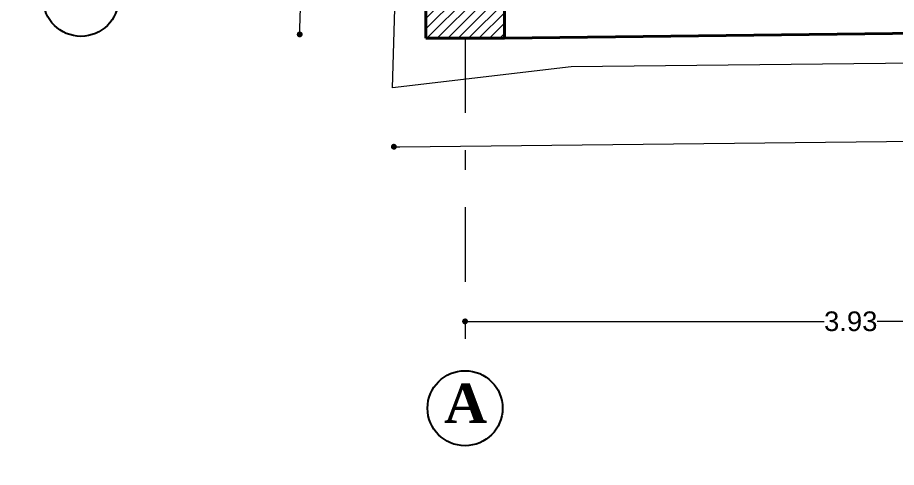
# Model space of a CAD drawing. Header units: inches. Extents: x 2908 to 3459, y -3172 to -55.
# Drawn here: x 3277.314 to 3281.791, y -190.291 to -187.998 of the extents above; entities that cross this region are included whole.
import ezdxf

# ---------------------------------------------------------------- set-up
doc = ezdxf.new("R2010")
doc.units = ezdxf.units.IN
doc.header["$MEASUREMENT"] = 0
doc.linetypes.add('DASHDOT', pattern=[25.4, 12.7, -6.35, 0, -6.35])
for name, color, linetype, lineweight in [('Capa2', 1, 'Continuous', 25), ('COTA', 1, 'Continuous', 9), ('E-EJES', 1, 'DASHDOT', 5), ('Estructura', 1, 'Continuous', 40), ('linea de linderos', 3, 'Continuous', 30), ('muros 2', 5, 'Continuous', 40), ('muros bajitos', 4, 'Continuous', 15)]:
    doc.layers.add(name, color=color, linetype=linetype, lineweight=lineweight)
doc.layers.add('TEXTO', color=4, linetype='Continuous')
doc.styles.add('Arial new', font='arial.ttf')
doc.styles.add('CONSTRUCTORA', font='times.ttf', dxfattribs={"height": 0.3})
doc.dimstyles.new('GUS', dxfattribs={"dimtxt": 0.1, "dimasz": 0.03, "dimexe": 0.05, "dimexo": 0.05, "dimgap": 0.005, "dimtad": 0, "dimzin": 1, "dimdsep": 46, "dimtxsty": 'Arial new', "dimblk": 'DOT', "dimcen": 0.01, "dimse1": 1, "dimse2": 1, "dimclrd": 1, "dimclre": 252, "dimclrt": 1, "dimaunit": 1, "dimadec": 0, "dimazin": 2, "dimtfac": 1, "dimtmove": 0, "dimatfit": 2, "dimldrblk": 'ARCHTICK', "dimfxl": 1, "dimlwd": -1, "dimlwe": -1, "dimarcsym": 1})

# ---------------------------------------------------------------- blocks, each defined once
blk = doc.blocks.new('_Dot')
at = {"color": 0, "linetype": 'ByBlock', "lineweight": -2}
blk.add_line((-0.5, 0), (-1, 0), dxfattribs=at)
at = {"color": 0, "linetype": 'ByBlock', "const_width": 0.5}
blk.add_lwpolyline([(-0.25, 0, 1), (0.25, 0, 1)], format="xyb", close=True, dxfattribs=at)
blk = doc.blocks.new('*D4509')
at = {"layer": 'COTA', "color": 1, "linetype": 'Continuous', "transparency": 16777216}
for p, q in [((3278.9373, -181.4933), (3278.8485, -184.6391)), ((3278.752, -188.054), (3278.8409, -184.9083))]:
    blk.add_line(p, q, dxfattribs=at)
at = {"layer": 'Defpoints', "color": 0, "transparency": 16777216}
for p in [(3278.9382, -181.4634), (3279.5802, -181.4815, -1.031), (3279.3932, -188.1022, -1.031)]:
    blk.add_point(p, dxfattribs=at)
at = {"layer": 'COTA', "color": 1, "transparency": 16777216, "xscale": 0.03, "yscale": 0.03, "zscale": 0.03}
for p, rotation in [((3278.9382, -181.4634), 88.38233466526347), ((3278.7512, -188.084), 268.3823346652634)]:
    blk.add_blockref('_Dot', p, dxfattribs=dict(at, rotation=rotation))
at = {"layer": 'COTA', "color": 1, "transparency": 16777216, "insert": (3278.8447, -184.7737), "char_height": 0.1, "attachment_point": 5, "rotation": 88.3823, "style": 'Arial new'}
blk.add_mtext('6.62', dxfattribs=at)
blk = doc.blocks.new('_ArchTick')
at = {"color": 0, "linetype": 'ByBlock', "const_width": 0.15}
blk.add_lwpolyline([(-0.5, -0.5), (0.5, 0.5)], dxfattribs=at)
blk = doc.blocks.new('*D4510')
at = {"layer": 'COTA', "color": 1, "linetype": 'Continuous', "transparency": 16777216}
for p, q in [((3289.496, -188.5469), (3284.5455, -188.5998)), ((3279.2608, -188.6563), (3284.2078, -188.6034))]:
    blk.add_line(p, q, dxfattribs=at)
at = {"layer": 'Defpoints', "color": 0, "transparency": 16777216}
for p in [(3289.5217, -188.1486, -1.031), (3279.2265, -188.2587, -1.031), (3289.526, -188.5465)]:
    blk.add_point(p, dxfattribs=at)
at = {"layer": 'COTA', "color": 1, "transparency": 16777216, "xscale": 0.03, "yscale": 0.03, "zscale": 0.03}
for p, rotation in [((3289.526, -188.5465), 0.6126958381874476), ((3279.2308, -188.6566), 180.6126958381874)]:
    blk.add_blockref('_Dot', p, dxfattribs=dict(at, rotation=rotation))
at = {"layer": 'COTA', "color": 1, "transparency": 16777216, "insert": (3284.3767, -188.6016), "char_height": 0.1, "attachment_point": 5, "rotation": 0.6127, "style": 'Arial new'}
blk.add_mtext('10.30', dxfattribs=at)
blk = doc.blocks.new('*D4850')
at = {"layer": 'COTA', "color": 1, "linetype": 'Continuous', "transparency": 16777216}
for p, q in [((3279.6234, -189.5469), (3281.423, -189.5469)), ((3283.4923, -189.5469), (3281.6927, -189.5469))]:
    blk.add_line(p, q, dxfattribs=at)
at = {"layer": 'Defpoints', "color": 0, "transparency": 16777216}
for p in [(3283.5223, -189.3297), (3283.5223, -189.5469), (3279.5934, -189.7982)]:
    blk.add_point(p, dxfattribs=at)
at = {"layer": 'COTA', "color": 1, "transparency": 16777216, "xscale": 0.03, "yscale": 0.03, "zscale": 0.03, "rotation": 180}
blk.add_blockref('_Dot', (3279.5934, -189.5469), dxfattribs=at)
at = {"layer": 'COTA', "color": 1, "transparency": 16777216, "xscale": 0.03, "yscale": 0.03, "zscale": 0.03}
blk.add_blockref('_Dot', (3283.5223, -189.5469), dxfattribs=at)
at = {"layer": 'COTA', "color": 1, "transparency": 16777216, "insert": (3281.5578, -189.5469), "char_height": 0.1, "attachment_point": 5, "style": 'Arial new'}
blk.add_mtext('3.93', dxfattribs=at)
blk = doc.blocks.new('estructura 4')
at = {"layer": 'muros bajitos'}
h = blk.add_hatch(dxfattribs=at)
h.set_pattern_fill('ANSI31', color=256, scale=0.3, style=0)
h.set_pattern_definition([(45, (106.57979, -65.398086), (-0.0265165043, 0.0265165043), [])])
h.paths.add_polyline_path([(3382.1404, -212.0784), (3381.7401, -212.0784), (3381.7401, -212.5784), (3382.1404, -212.5784)])
at = {"layer": 'Estructura'}
for p, q in [((3381.7401, -212.5784), (3381.7401, -212.0784)), ((3382.1404, -212.0784), (3382.1404, -212.5784)), ((3382.1404, -212.5784), (3381.7401, -212.5784))]:
    blk.add_line(p, q, dxfattribs=at)

msp = doc.modelspace()

# ---------------------------------------------------------------- linework, layer by layer
at = {"layer": 'Capa2'}
for centre in [(3277.6366, -187.9026), (3279.5934, -189.9894)]:
    msp.add_circle(centre, 0.1912, dxfattribs=at)
at = {"layer": 'E-EJES', "ltscale": 0.03}
msp.add_line((3279.5934, -188.1026), (3279.5934, -189.7982), dxfattribs=at)
at = {"layer": 'muros 2'}
msp.add_line((3279.7936, -188.1026), (3283.3222, -188.0606), dxfattribs=at)
at = {"layer": 'muros bajitos'}
for p, q in [((3279.2236, -188.3569), (3279.4301, -181.482)), ((3279.2236, -188.3569), (3279.4301, -181.482)), ((3293.8578, -188.1023), (3280.1331, -188.249)), ((3289.5217, -188.1486), (3280.1331, -188.249)), ((3280.1331, -188.249), (3279.2236, -188.3569)), ((3280.1331, -188.249), (3279.2236, -188.3569))]:
    msp.add_line(p, q, dxfattribs=at)

# ---------------------------------------------------------------- block references
at = {"layer": 'linea de linderos'}
msp.add_blockref('estructura 4', (-102.3468, 24.4753), dxfattribs=at)

# ---------------------------------------------------------------- texts
at = {"layer": 'TEXTO', "insert": (3279.4869, -189.8645), "char_height": 0.2, "width": 4.725521, "attachment_point": 1, "rotation": 359.9982, "style": 'CONSTRUCTORA'}
msp.add_mtext('{\\fTimes New Roman|b1|i0|c0|p18;\\T1.1;A}', dxfattribs=at)

# ---------------------------------------------------------------- dimensions: what is measured, and where the dimension line sits
at = {"layer": 'COTA'}
dim = msp.add_aligned_dim(p1=(3279.3932, -188.1022), p2=(3279.5802, -181.4815), distance=0.6422, dimstyle='GUS', dxfattribs=at)
dim.commit()
dim.dimension.update_dxf_attribs({"geometry": '*D4509', "text_midpoint": (3278.8447, -184.7737, 1.031)})
dim = msp.add_linear_dim(base=(3289.526, -188.5465, 1.031), p1=(3279.2265, -188.2587), p2=(3289.5217, -188.1486), angle=0.6127, dimstyle='GUS', dxfattribs=at)
dim.commit()
dim.dimension.update_dxf_attribs({"geometry": '*D4510', "text_midpoint": (3284.3767, -188.6016, 1.031), "dimtype": 161})
dim = msp.add_linear_dim(base=(3283.5223, -189.5469), p1=(3279.5934, -189.7982), p2=(3283.5223, -189.3297), dimstyle='GUS', dxfattribs=at)
dim.commit()
dim.dimension.update_dxf_attribs({"geometry": '*D4850', "text_midpoint": (3281.5578, -189.5469)})

doc.saveas('drawing.dxf')
